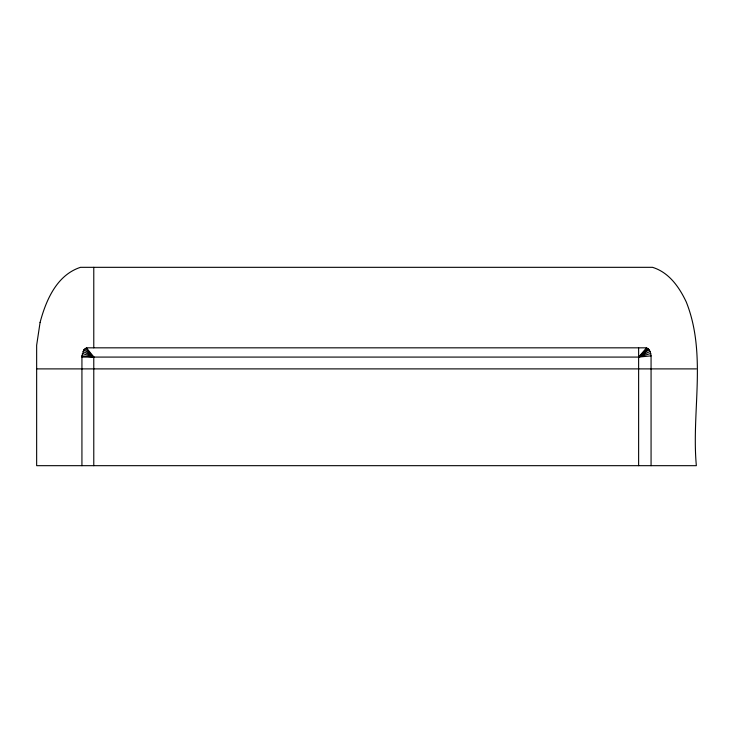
<?xml version="1.0" encoding="UTF-8"?>
<svg xmlns="http://www.w3.org/2000/svg" width="733" height="733" viewBox="0 0 733 733"><rect width="100%" height="100%" fill="white"/><g stroke="black" fill="none" stroke-linecap="round" stroke-linejoin="round"><path stroke-width="1.1" d="M81.931 465.675L81.931 355.862L83.938 349.678L86.448 347.827L646.552 347.827C649.768 348.99 650.739 352.802 651.069 355.862L651.069 465.675M646.552 347.827L638.626 357.081L81.931 357.081M647.871 348.459L638.626 357.081L651.069 355.862M648.467 349.064L638.626 357.081L650.712 353.508M649.062 349.678L638.626 357.081L650.024 351.4M36.65 368.891L696.35 368.891M81.931 355.862L93.778 357.081L93.778 465.675M82.288 353.508L93.778 357.081L86.448 347.827M82.976 351.4L93.778 357.081L85.129 348.459M83.938 349.678L93.778 357.081M638.626 347.827L638.626 465.675M93.778 267.325L93.778 347.827M40.086 322.438L36.65 345.261L36.65 465.675L696.35 465.675C691.375 411.552 707.015 353.957 686.262 301.969C679.225 287.079 669 272.383 652.507 267.325L80.493 267.325C56.789 275.04 46.005 300.191 40.086 322.438"/></g></svg>
